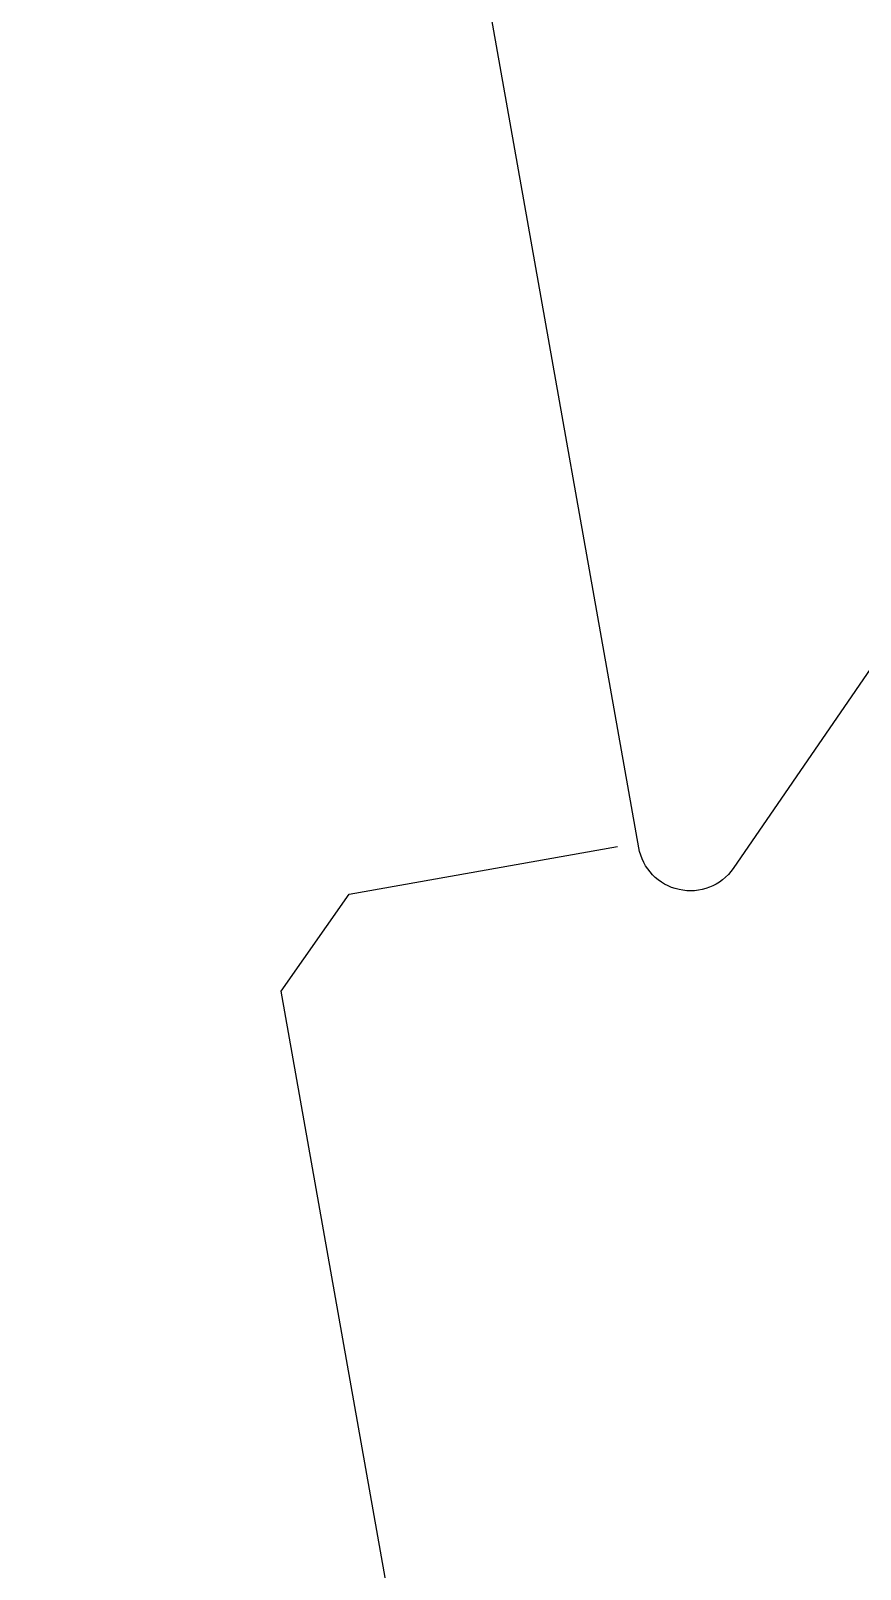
# Model space of a CAD drawing. Header units: millimetres. Extents: x -65527 to 8894748, y -37603 to 223697.
# Drawn here: x -29276.88 to -29272.06, y 101524.22 to 101533.18 of the extents above; entities that cross this region are included whole.
import ezdxf

# ---------------------------------------------------------------- set-up
doc = ezdxf.new("R2010")
doc.units = ezdxf.units.MM
doc.header["$LTSCALE"] = 10
doc.layers.add('Архитектура', color=251, linetype='Continuous')

msp = doc.modelspace()

# ---------------------------------------------------------------- linework, layer by layer
at = {"layer": 'Архитектура', "lineweight": 25, "transparency": 33554684}
msp.add_lwpolyline([(-29271.7385, 101529.8418), (-29272.7947, 101528.3024, -0.667984), (-29273.3446, 101528.4237), (-29274.9149, 101537.2835, -0.414214), (-29274.7669, 101537.4955), (-29273.8188, 101537.6635, -0.228752), (-29273.4617, 101537.5631, 0.710164), (-29272.759, 101537.9573), (-29272.9505, 101539.0378, 0.4144), (-29273.1625, 101539.1859), (-29273.2825, 101539.1647, -0.66825), (-29273.4643, 101539.4495), (-29272.4553, 101540.7427, -0.164348), (-29272.0946, 101540.9326), (-29268.0129, 101541.656, -0.164348)], format="xyb", dxfattribs=at)
msp.add_lwpolyline([(-29271.7385, 101529.8418), (-29272.7947, 101528.3024, -0.667984), (-29273.3446, 101528.4237), (-29274.9149, 101537.2835, -0.414214), (-29274.7669, 101537.4955), (-29273.8188, 101537.6635, -0.228752), (-29273.4617, 101537.5631, 0.710164), (-29272.759, 101537.9573), (-29272.9505, 101539.0378, 0.4144), (-29273.1625, 101539.1859), (-29273.2825, 101539.1647, -0.66825), (-29273.4643, 101539.4495), (-29272.4553, 101540.7427, -0.164348), (-29272.0946, 101540.9326), (-29268.0129, 101541.656, -0.164348)], format="xyb", dxfattribs=at)
msp.add_lwpolyline([(-29271.7385, 101529.8418), (-29272.7947, 101528.3024, -0.667984), (-29273.3446, 101528.4237), (-29274.9149, 101537.2835, -0.414214), (-29274.7669, 101537.4955), (-29273.8188, 101537.6635, -0.228752), (-29273.4617, 101537.5631, 0.710164), (-29272.759, 101537.9573), (-29272.9505, 101539.0378, 0.4144), (-29273.1625, 101539.1859), (-29273.2825, 101539.1647, -0.66825), (-29273.4643, 101539.4495), (-29272.4553, 101540.7427, -0.164348), (-29272.0946, 101540.9326), (-29268.0129, 101541.656, -0.164348)], format="xyb", dxfattribs=at)
msp.add_lwpolyline([(-29271.7385, 101529.8418), (-29272.7947, 101528.3024, -0.667984), (-29273.3446, 101528.4237), (-29274.9149, 101537.2835, -0.414214), (-29274.7669, 101537.4955), (-29273.8188, 101537.6635, -0.228752), (-29273.4617, 101537.5631, 0.710164), (-29272.759, 101537.9573), (-29272.9505, 101539.0378, 0.4144), (-29273.1625, 101539.1859), (-29273.2825, 101539.1647, -0.66825), (-29273.4643, 101539.4495), (-29272.4553, 101540.7427, -0.164348), (-29272.0946, 101540.9326), (-29268.0129, 101541.656, -0.164348)], format="xyb", dxfattribs=at)
msp.add_lwpolyline([(-29271.7385, 101529.8418), (-29272.7947, 101528.3024, -0.667984), (-29273.3446, 101528.4237), (-29274.9149, 101537.2835, -0.414214), (-29274.7669, 101537.4955), (-29273.8188, 101537.6635, -0.228752), (-29273.4617, 101537.5631, 0.710164), (-29272.759, 101537.9573), (-29272.9505, 101539.0378, 0.4144), (-29273.1625, 101539.1859), (-29273.2825, 101539.1647, -0.66825), (-29273.4643, 101539.4495), (-29272.4553, 101540.7427, -0.164348), (-29272.0946, 101540.9326), (-29268.0129, 101541.656, -0.164348)], format="xyb", dxfattribs=at)
msp.add_lwpolyline([(-29271.7385, 101529.8418), (-29272.7947, 101528.3024, -0.667984), (-29273.3446, 101528.4237), (-29274.9149, 101537.2835, -0.414214), (-29274.7669, 101537.4955), (-29273.8188, 101537.6635, -0.228752), (-29273.4617, 101537.5631, 0.710164), (-29272.759, 101537.9573), (-29272.9505, 101539.0378, 0.4144), (-29273.1625, 101539.1859), (-29273.2825, 101539.1647, -0.66825), (-29273.4643, 101539.4495), (-29272.4553, 101540.7427, -0.164348), (-29272.0946, 101540.9326), (-29268.0129, 101541.656, -0.164348)], format="xyb", dxfattribs=at)
msp.add_lwpolyline([(-29271.7385, 101529.8418), (-29272.7947, 101528.3024, -0.667984), (-29273.3446, 101528.4237), (-29274.9149, 101537.2835, -0.414214), (-29274.7669, 101537.4955), (-29273.8188, 101537.6635, -0.228752), (-29273.4617, 101537.5631, 0.710164), (-29272.759, 101537.9573), (-29272.9505, 101539.0378, 0.4144), (-29273.1625, 101539.1859), (-29273.2825, 101539.1647, -0.66825), (-29273.4643, 101539.4495), (-29272.4553, 101540.7427, -0.164348), (-29272.0946, 101540.9326), (-29268.0129, 101541.656, -0.164348)], format="xyb", dxfattribs=at)
msp.add_lwpolyline([(-29271.7385, 101529.8418), (-29272.7947, 101528.3024, -0.667984), (-29273.3446, 101528.4237), (-29274.9149, 101537.2835, -0.414214), (-29274.7669, 101537.4955), (-29273.8188, 101537.6635, -0.228752), (-29273.4617, 101537.5631, 0.710164), (-29272.759, 101537.9573), (-29272.9505, 101539.0378, 0.4144), (-29273.1625, 101539.1859), (-29273.2825, 101539.1647, -0.66825), (-29273.4643, 101539.4495), (-29272.4553, 101540.7427, -0.164348), (-29272.0946, 101540.9326), (-29268.0129, 101541.656, -0.164348)], format="xyb", dxfattribs=at)
msp.add_lwpolyline([(-29271.7385, 101529.8418), (-29272.7947, 101528.3024, -0.667984), (-29273.3446, 101528.4237), (-29274.9149, 101537.2835, -0.414214), (-29274.7669, 101537.4955), (-29273.8188, 101537.6635, -0.228752), (-29273.4617, 101537.5631, 0.710164), (-29272.759, 101537.9573), (-29272.9505, 101539.0378, 0.4144), (-29273.1625, 101539.1859), (-29273.2825, 101539.1647, -0.66825), (-29273.4643, 101539.4495), (-29272.4553, 101540.7427, -0.164348), (-29272.0946, 101540.9326), (-29268.0129, 101541.656, -0.164348)], format="xyb", dxfattribs=at)
msp.add_lwpolyline([(-29271.7385, 101529.8418), (-29272.7947, 101528.3024, -0.667984), (-29273.3446, 101528.4237), (-29274.9149, 101537.2835, -0.414214), (-29274.7669, 101537.4955), (-29273.8188, 101537.6635, -0.228752), (-29273.4617, 101537.5631, 0.710164), (-29272.759, 101537.9573), (-29272.9505, 101539.0378, 0.4144), (-29273.1625, 101539.1859), (-29273.2825, 101539.1647, -0.66825), (-29273.4643, 101539.4495), (-29272.4553, 101540.7427, -0.164348), (-29272.0946, 101540.9326), (-29268.0129, 101541.656, -0.164348)], format="xyb", dxfattribs=at)
msp.add_lwpolyline([(-29271.7385, 101529.8418), (-29272.7947, 101528.3024, -0.667984), (-29273.3446, 101528.4237), (-29274.9149, 101537.2835, -0.414214), (-29274.7669, 101537.4955), (-29273.8188, 101537.6635, -0.228752), (-29273.4617, 101537.5631, 0.710164), (-29272.759, 101537.9573), (-29272.9505, 101539.0378, 0.4144), (-29273.1625, 101539.1859), (-29273.2825, 101539.1647, -0.66825), (-29273.4643, 101539.4495), (-29272.4553, 101540.7427, -0.164348), (-29272.0946, 101540.9326), (-29268.0129, 101541.656, -0.164348)], format="xyb", dxfattribs=at)
msp.add_lwpolyline([(-29271.7385, 101529.8418), (-29272.7947, 101528.3024, -0.667984), (-29273.3446, 101528.4237), (-29274.9149, 101537.2835, -0.414214), (-29274.7669, 101537.4955), (-29273.8188, 101537.6635, -0.228752), (-29273.4617, 101537.5631, 0.710164), (-29272.759, 101537.9573), (-29272.9505, 101539.0378, 0.4144), (-29273.1625, 101539.1859), (-29273.2825, 101539.1647, -0.66825), (-29273.4643, 101539.4495), (-29272.4553, 101540.7427, -0.164348), (-29272.0946, 101540.9326), (-29268.0129, 101541.656, -0.164348)], format="xyb", dxfattribs=at)
msp.add_lwpolyline([(-29271.7385, 101529.8418), (-29272.7947, 101528.3024, -0.667984), (-29273.3446, 101528.4237), (-29274.9149, 101537.2835, -0.414214), (-29274.7669, 101537.4955), (-29273.8188, 101537.6635, -0.228752), (-29273.4617, 101537.5631, 0.710164), (-29272.759, 101537.9573), (-29272.9505, 101539.0378, 0.4144), (-29273.1625, 101539.1859), (-29273.2825, 101539.1647, -0.66825), (-29273.4643, 101539.4495), (-29272.4553, 101540.7427, -0.164348), (-29272.0946, 101540.9326), (-29268.0129, 101541.656, -0.164348)], format="xyb", dxfattribs=at)
msp.add_lwpolyline([(-29271.7385, 101529.8418), (-29272.7947, 101528.3024, -0.667984), (-29273.3446, 101528.4237), (-29274.9149, 101537.2835, -0.414214), (-29274.7669, 101537.4955), (-29273.8188, 101537.6635, -0.228752), (-29273.4617, 101537.5631, 0.710164), (-29272.759, 101537.9573), (-29272.9505, 101539.0378, 0.4144), (-29273.1625, 101539.1859), (-29273.2825, 101539.1647, -0.66825), (-29273.4643, 101539.4495), (-29272.4553, 101540.7427, -0.164348), (-29272.0946, 101540.9326), (-29268.0129, 101541.656, -0.164348)], format="xyb", dxfattribs=at)
msp.add_lwpolyline([(-29271.7385, 101529.8418), (-29272.7947, 101528.3024, -0.667984), (-29273.3446, 101528.4237), (-29274.9149, 101537.2835, -0.414214), (-29274.7669, 101537.4955), (-29273.8188, 101537.6635, -0.228752), (-29273.4617, 101537.5631, 0.710164), (-29272.759, 101537.9573), (-29272.9505, 101539.0378, 0.4144), (-29273.1625, 101539.1859), (-29273.2825, 101539.1647, -0.66825), (-29273.4643, 101539.4495), (-29272.4553, 101540.7427, -0.164348), (-29272.0946, 101540.9326), (-29268.0129, 101541.656, -0.164348)], format="xyb", dxfattribs=at)
msp.add_lwpolyline([(-29271.7385, 101529.8418), (-29272.7947, 101528.3024, -0.667984), (-29273.3446, 101528.4237), (-29274.9149, 101537.2835, -0.414214), (-29274.7669, 101537.4955), (-29273.8188, 101537.6635, -0.228752), (-29273.4617, 101537.5631, 0.710164), (-29272.759, 101537.9573), (-29272.9505, 101539.0378, 0.4144), (-29273.1625, 101539.1859), (-29273.2825, 101539.1647, -0.66825), (-29273.4643, 101539.4495), (-29272.4553, 101540.7427, -0.164348), (-29272.0946, 101540.9326), (-29268.0129, 101541.656, -0.164348)], format="xyb", dxfattribs=at)
msp.add_lwpolyline([(-29271.7385, 101529.8418), (-29272.7947, 101528.3024, -0.667984), (-29273.3446, 101528.4237), (-29274.9149, 101537.2835, -0.414214), (-29274.7669, 101537.4955), (-29273.8188, 101537.6635, -0.228752), (-29273.4617, 101537.5631, 0.710164), (-29272.759, 101537.9573), (-29272.9505, 101539.0378, 0.4144), (-29273.1625, 101539.1859), (-29273.2825, 101539.1647, -0.66825), (-29273.4643, 101539.4495), (-29272.4553, 101540.7427, -0.164348), (-29272.0946, 101540.9326), (-29268.0129, 101541.656, -0.164348)], format="xyb", dxfattribs=at)
msp.add_lwpolyline([(-29271.7385, 101529.8418), (-29272.7947, 101528.3024, -0.667984), (-29273.3446, 101528.4237), (-29274.9149, 101537.2835, -0.414214), (-29274.7669, 101537.4955), (-29273.8188, 101537.6635, -0.228752), (-29273.4617, 101537.5631, 0.710164), (-29272.759, 101537.9573), (-29272.9505, 101539.0378, 0.4144), (-29273.1625, 101539.1859), (-29273.2825, 101539.1647, -0.66825), (-29273.4643, 101539.4495), (-29272.4553, 101540.7427, -0.164348), (-29272.0946, 101540.9326), (-29268.0129, 101541.656, -0.164348)], format="xyb", dxfattribs=at)
msp.add_lwpolyline([(-29271.7385, 101529.8418), (-29272.7947, 101528.3024, -0.667984), (-29273.3446, 101528.4237), (-29274.9149, 101537.2835, -0.414214), (-29274.7669, 101537.4955), (-29273.8188, 101537.6635, -0.228752), (-29273.4617, 101537.5631, 0.710164), (-29272.759, 101537.9573), (-29272.9505, 101539.0378, 0.4144), (-29273.1625, 101539.1859), (-29273.2825, 101539.1647, -0.66825), (-29273.4643, 101539.4495), (-29272.4553, 101540.7427, -0.164348), (-29272.0946, 101540.9326), (-29268.0129, 101541.656, -0.164348)], format="xyb", dxfattribs=at)
msp.add_lwpolyline([(-29271.7385, 101529.8418), (-29272.7947, 101528.3024, -0.667984), (-29273.3446, 101528.4237), (-29274.9149, 101537.2835, -0.414214), (-29274.7669, 101537.4955), (-29273.8188, 101537.6635, -0.228752), (-29273.4617, 101537.5631, 0.710164), (-29272.759, 101537.9573), (-29272.9505, 101539.0378, 0.4144), (-29273.1625, 101539.1859), (-29273.2825, 101539.1647, -0.66825), (-29273.4643, 101539.4495), (-29272.4553, 101540.7427, -0.164348), (-29272.0946, 101540.9326), (-29268.0129, 101541.656, -0.164348)], format="xyb", dxfattribs=at)
msp.add_lwpolyline([(-29271.7385, 101529.8418), (-29272.7947, 101528.3024, -0.667984), (-29273.3446, 101528.4237), (-29274.9149, 101537.2835, -0.414214), (-29274.7669, 101537.4955), (-29273.8188, 101537.6635, -0.228752), (-29273.4617, 101537.5631, 0.710164), (-29272.759, 101537.9573), (-29272.9505, 101539.0378, 0.4144), (-29273.1625, 101539.1859), (-29273.2825, 101539.1647, -0.66825), (-29273.4643, 101539.4495), (-29272.4553, 101540.7427, -0.164348), (-29272.0946, 101540.9326), (-29268.0129, 101541.656, -0.164348)], format="xyb", dxfattribs=at)
msp.add_lwpolyline([(-29271.7385, 101529.8418), (-29272.7947, 101528.3024, -0.667984), (-29273.3446, 101528.4237), (-29274.9149, 101537.2835, -0.414214), (-29274.7669, 101537.4955), (-29273.8188, 101537.6635, -0.228752), (-29273.4617, 101537.5631, 0.710164), (-29272.759, 101537.9573), (-29272.9505, 101539.0378, 0.4144), (-29273.1625, 101539.1859), (-29273.2825, 101539.1647, -0.66825), (-29273.4643, 101539.4495), (-29272.4553, 101540.7427, -0.164348), (-29272.0946, 101540.9326), (-29268.0129, 101541.656, -0.164348)], format="xyb", dxfattribs=at)
msp.add_lwpolyline([(-29271.7385, 101529.8418), (-29272.7947, 101528.3024, -0.667984), (-29273.3446, 101528.4237), (-29274.9149, 101537.2835, -0.414214), (-29274.7669, 101537.4955), (-29273.8188, 101537.6635, -0.228752), (-29273.4617, 101537.5631, 0.710164), (-29272.759, 101537.9573), (-29272.9505, 101539.0378, 0.4144), (-29273.1625, 101539.1859), (-29273.2825, 101539.1647, -0.66825), (-29273.4643, 101539.4495), (-29272.4553, 101540.7427, -0.164348), (-29272.0946, 101540.9326), (-29268.0129, 101541.656, -0.164348)], format="xyb", dxfattribs=at)
msp.add_lwpolyline([(-29271.7385, 101529.8418), (-29272.7947, 101528.3024, -0.667984), (-29273.3446, 101528.4237), (-29274.9149, 101537.2835, -0.414214), (-29274.7669, 101537.4955), (-29273.8188, 101537.6635, -0.228752), (-29273.4617, 101537.5631, 0.710164), (-29272.759, 101537.9573), (-29272.9505, 101539.0378, 0.4144), (-29273.1625, 101539.1859), (-29273.2825, 101539.1647, -0.66825), (-29273.4643, 101539.4495), (-29272.4553, 101540.7427, -0.164348), (-29272.0946, 101540.9326), (-29268.0129, 101541.656, -0.164348)], format="xyb", dxfattribs=at)
msp.add_lwpolyline([(-29271.7385, 101529.8418), (-29272.7947, 101528.3024, -0.667984), (-29273.3446, 101528.4237), (-29274.9149, 101537.2835, -0.414214), (-29274.7669, 101537.4955), (-29273.8188, 101537.6635, -0.228752), (-29273.4617, 101537.5631, 0.710164), (-29272.759, 101537.9573), (-29272.9505, 101539.0378, 0.4144), (-29273.1625, 101539.1859), (-29273.2825, 101539.1647, -0.66825), (-29273.4643, 101539.4495), (-29272.4553, 101540.7427, -0.164348), (-29272.0946, 101540.9326), (-29268.0129, 101541.656, -0.164348)], format="xyb", dxfattribs=at)
msp.add_lwpolyline([(-29271.7385, 101529.8418), (-29272.7947, 101528.3024, -0.667984), (-29273.3446, 101528.4237), (-29274.9149, 101537.2835, -0.414214), (-29274.7669, 101537.4955), (-29273.8188, 101537.6635, -0.228752), (-29273.4617, 101537.5631, 0.710164), (-29272.759, 101537.9573), (-29272.9505, 101539.0378, 0.4144), (-29273.1625, 101539.1859), (-29273.2825, 101539.1647, -0.66825), (-29273.4643, 101539.4495), (-29272.4553, 101540.7427, -0.164348), (-29272.0946, 101540.9326), (-29268.0129, 101541.656, -0.164348)], format="xyb", dxfattribs=at)
msp.add_lwpolyline([(-29271.7385, 101529.8418), (-29272.7947, 101528.3024, -0.667984), (-29273.3446, 101528.4237), (-29274.9149, 101537.2835, -0.414214), (-29274.7669, 101537.4955), (-29273.8188, 101537.6635, -0.228752), (-29273.4617, 101537.5631, 0.710164), (-29272.759, 101537.9573), (-29272.9505, 101539.0378, 0.4144), (-29273.1625, 101539.1859), (-29273.2825, 101539.1647, -0.66825), (-29273.4643, 101539.4495), (-29272.4553, 101540.7427, -0.164348), (-29272.0946, 101540.9326), (-29268.0129, 101541.656, -0.164348)], format="xyb", dxfattribs=at)
msp.add_lwpolyline([(-29271.7385, 101529.8418), (-29272.7947, 101528.3024, -0.667984), (-29273.3446, 101528.4237), (-29274.9149, 101537.2835, -0.414214), (-29274.7669, 101537.4955), (-29273.8188, 101537.6635, -0.228752), (-29273.4617, 101537.5631, 0.710164), (-29272.759, 101537.9573), (-29272.9505, 101539.0378, 0.4144), (-29273.1625, 101539.1859), (-29273.2825, 101539.1647, -0.66825), (-29273.4643, 101539.4495), (-29272.4553, 101540.7427, -0.164348), (-29272.0946, 101540.9326), (-29268.0129, 101541.656, -0.164348)], format="xyb", dxfattribs=at)
msp.add_lwpolyline([(-29271.7385, 101529.8418), (-29272.7947, 101528.3024, -0.667984), (-29273.3446, 101528.4237), (-29274.9149, 101537.2835, -0.414214), (-29274.7669, 101537.4955), (-29273.8188, 101537.6635, -0.228752), (-29273.4617, 101537.5631, 0.710164), (-29272.759, 101537.9573), (-29272.9505, 101539.0378, 0.4144), (-29273.1625, 101539.1859), (-29273.2825, 101539.1647, -0.66825), (-29273.4643, 101539.4495), (-29272.4553, 101540.7427, -0.164348), (-29272.0946, 101540.9326), (-29268.0129, 101541.656, -0.164348)], format="xyb", dxfattribs=at)
msp.add_lwpolyline([(-29271.7385, 101529.8418), (-29272.7947, 101528.3024, -0.667984), (-29273.3446, 101528.4237), (-29274.9149, 101537.2835, -0.414214), (-29274.7669, 101537.4955), (-29273.8188, 101537.6635, -0.228752), (-29273.4617, 101537.5631, 0.710164), (-29272.759, 101537.9573), (-29272.9505, 101539.0378, 0.4144), (-29273.1625, 101539.1859), (-29273.2825, 101539.1647, -0.66825), (-29273.4643, 101539.4495), (-29272.4553, 101540.7427, -0.164348), (-29272.0946, 101540.9326), (-29268.0129, 101541.656, -0.164348)], format="xyb", dxfattribs=at)
msp.add_lwpolyline([(-29271.7385, 101529.8418), (-29272.7947, 101528.3024, -0.667984), (-29273.3446, 101528.4237), (-29274.9149, 101537.2835, -0.414214), (-29274.7669, 101537.4955), (-29273.8188, 101537.6635, -0.228752), (-29273.4617, 101537.5631, 0.710164), (-29272.759, 101537.9573), (-29272.9505, 101539.0378, 0.4144), (-29273.1625, 101539.1859), (-29273.2825, 101539.1647, -0.66825), (-29273.4643, 101539.4495), (-29272.4553, 101540.7427, -0.164348), (-29272.0946, 101540.9326), (-29268.0129, 101541.656, -0.164348)], format="xyb", dxfattribs=at)
msp.add_lwpolyline([(-29271.7385, 101529.8418), (-29272.7947, 101528.3024, -0.667984), (-29273.3446, 101528.4237), (-29274.9149, 101537.2835, -0.414214), (-29274.7669, 101537.4955), (-29273.8188, 101537.6635, -0.228752), (-29273.4617, 101537.5631, 0.710164), (-29272.759, 101537.9573), (-29272.9505, 101539.0378, 0.4144), (-29273.1625, 101539.1859), (-29273.2825, 101539.1647, -0.66825), (-29273.4643, 101539.4495), (-29272.4553, 101540.7427, -0.164348), (-29272.0946, 101540.9326), (-29268.0129, 101541.656, -0.164348)], format="xyb", dxfattribs=at)
msp.add_lwpolyline([(-29271.7385, 101529.8418), (-29272.7947, 101528.3024, -0.667984), (-29273.3446, 101528.4237), (-29274.9149, 101537.2835, -0.414214), (-29274.7669, 101537.4955), (-29273.8188, 101537.6635, -0.228752), (-29273.4617, 101537.5631, 0.710164), (-29272.759, 101537.9573), (-29272.9505, 101539.0378, 0.4144), (-29273.1625, 101539.1859), (-29273.2825, 101539.1647, -0.66825), (-29273.4643, 101539.4495), (-29272.4553, 101540.7427, -0.164348), (-29272.0946, 101540.9326), (-29268.0129, 101541.656, -0.164348)], format="xyb", dxfattribs=at)
msp.add_lwpolyline([(-29271.7385, 101529.8418), (-29272.7947, 101528.3024, -0.667984), (-29273.3446, 101528.4237), (-29274.9149, 101537.2835, -0.414214), (-29274.7669, 101537.4955), (-29273.8188, 101537.6635, -0.228752), (-29273.4617, 101537.5631, 0.710164), (-29272.759, 101537.9573), (-29272.9505, 101539.0378, 0.4144), (-29273.1625, 101539.1859), (-29273.2825, 101539.1647, -0.66825), (-29273.4643, 101539.4495), (-29272.4553, 101540.7427, -0.164348), (-29272.0946, 101540.9326), (-29268.0129, 101541.656, -0.164348)], format="xyb", dxfattribs=at)
msp.add_lwpolyline([(-29271.7385, 101529.8418), (-29272.7947, 101528.3024, -0.667984), (-29273.3446, 101528.4237), (-29274.9149, 101537.2835, -0.414214), (-29274.7669, 101537.4955), (-29273.8188, 101537.6635, -0.228752), (-29273.4617, 101537.5631, 0.710164), (-29272.759, 101537.9573), (-29272.9505, 101539.0378, 0.4144), (-29273.1625, 101539.1859), (-29273.2825, 101539.1647, -0.66825), (-29273.4643, 101539.4495), (-29272.4553, 101540.7427, -0.164348), (-29272.0946, 101540.9326), (-29268.0129, 101541.656, -0.164348)], format="xyb", dxfattribs=at)
msp.add_lwpolyline([(-29271.7385, 101529.8418), (-29272.7947, 101528.3024, -0.667984), (-29273.3446, 101528.4237), (-29274.9149, 101537.2835, -0.414214), (-29274.7669, 101537.4955), (-29273.8188, 101537.6635, -0.228752), (-29273.4617, 101537.5631, 0.710164), (-29272.759, 101537.9573), (-29272.9505, 101539.0378, 0.4144), (-29273.1625, 101539.1859), (-29273.2825, 101539.1647, -0.66825), (-29273.4643, 101539.4495), (-29272.4553, 101540.7427, -0.164348), (-29272.0946, 101540.9326), (-29268.0129, 101541.656, -0.164348)], format="xyb", dxfattribs=at)
msp.add_lwpolyline([(-29271.7385, 101529.8418), (-29272.7947, 101528.3024, -0.667984), (-29273.3446, 101528.4237), (-29274.9149, 101537.2835, -0.414214), (-29274.7669, 101537.4955), (-29273.8188, 101537.6635, -0.228752), (-29273.4617, 101537.5631, 0.710164), (-29272.759, 101537.9573), (-29272.9505, 101539.0378, 0.4144), (-29273.1625, 101539.1859), (-29273.2825, 101539.1647, -0.66825), (-29273.4643, 101539.4495), (-29272.4553, 101540.7427, -0.164348), (-29272.0946, 101540.9326), (-29268.0129, 101541.656, -0.164348)], format="xyb", dxfattribs=at)
msp.add_lwpolyline([(-29271.7385, 101529.8418), (-29272.7947, 101528.3024, -0.667984), (-29273.3446, 101528.4237), (-29274.9149, 101537.2835, -0.414214), (-29274.7669, 101537.4955), (-29273.8188, 101537.6635, -0.228752), (-29273.4617, 101537.5631, 0.710164), (-29272.759, 101537.9573), (-29272.9505, 101539.0378, 0.4144), (-29273.1625, 101539.1859), (-29273.2825, 101539.1647, -0.66825), (-29273.4643, 101539.4495), (-29272.4553, 101540.7427, -0.164348), (-29272.0946, 101540.9326), (-29268.0129, 101541.656, -0.164348)], format="xyb", dxfattribs=at)
msp.add_lwpolyline([(-29271.7385, 101529.8418), (-29272.7947, 101528.3024, -0.667984), (-29273.3446, 101528.4237), (-29274.9149, 101537.2835, -0.414214), (-29274.7669, 101537.4955), (-29273.8188, 101537.6635, -0.228752), (-29273.4617, 101537.5631, 0.710164), (-29272.759, 101537.9573), (-29272.9505, 101539.0378, 0.4144), (-29273.1625, 101539.1859), (-29273.2825, 101539.1647, -0.66825), (-29273.4643, 101539.4495), (-29272.4553, 101540.7427, -0.164348), (-29272.0946, 101540.9326), (-29268.0129, 101541.656, -0.164348)], format="xyb", dxfattribs=at)
msp.add_lwpolyline([(-29271.7385, 101529.8418), (-29272.7947, 101528.3024, -0.667984), (-29273.3446, 101528.4237), (-29274.9149, 101537.2835, -0.414214), (-29274.7669, 101537.4955), (-29273.8188, 101537.6635, -0.228752), (-29273.4617, 101537.5631, 0.710164), (-29272.759, 101537.9573), (-29272.9505, 101539.0378, 0.4144), (-29273.1625, 101539.1859), (-29273.2825, 101539.1647, -0.66825), (-29273.4643, 101539.4495), (-29272.4553, 101540.7427, -0.164348), (-29272.0946, 101540.9326), (-29268.0129, 101541.656, -0.164348)], format="xyb", dxfattribs=at)
msp.add_lwpolyline([(-29271.7385, 101529.8418), (-29272.7947, 101528.3024, -0.667984), (-29273.3446, 101528.4237), (-29274.9149, 101537.2835, -0.414214), (-29274.7669, 101537.4955), (-29273.8188, 101537.6635, -0.228752), (-29273.4617, 101537.5631, 0.710164), (-29272.759, 101537.9573), (-29272.9505, 101539.0378, 0.4144), (-29273.1625, 101539.1859), (-29273.2825, 101539.1647, -0.66825), (-29273.4643, 101539.4495), (-29272.4553, 101540.7427, -0.164348), (-29272.0946, 101540.9326), (-29268.0129, 101541.656, -0.164348)], format="xyb", dxfattribs=at)
msp.add_lwpolyline([(-29271.7385, 101529.8418), (-29272.7947, 101528.3024, -0.667984), (-29273.3446, 101528.4237), (-29274.9149, 101537.2835, -0.414214), (-29274.7669, 101537.4955), (-29273.8188, 101537.6635, -0.228752), (-29273.4617, 101537.5631, 0.710164), (-29272.759, 101537.9573), (-29272.9505, 101539.0378, 0.4144), (-29273.1625, 101539.1859), (-29273.2825, 101539.1647, -0.66825), (-29273.4643, 101539.4495), (-29272.4553, 101540.7427, -0.164348), (-29272.0946, 101540.9326), (-29268.0129, 101541.656, -0.164348)], format="xyb", dxfattribs=at)
msp.add_lwpolyline([(-29271.7385, 101529.8418), (-29272.7947, 101528.3024, -0.667984), (-29273.3446, 101528.4237), (-29274.9149, 101537.2835, -0.414214), (-29274.7669, 101537.4955), (-29273.8188, 101537.6635, -0.228752), (-29273.4617, 101537.5631, 0.710164), (-29272.759, 101537.9573), (-29272.9505, 101539.0378, 0.4144), (-29273.1625, 101539.1859), (-29273.2825, 101539.1647, -0.66825), (-29273.4643, 101539.4495), (-29272.4553, 101540.7427, -0.164348), (-29272.0946, 101540.9326), (-29268.0129, 101541.656, -0.164348)], format="xyb", dxfattribs=at)
msp.add_lwpolyline([(-29271.7385, 101529.8418), (-29272.7947, 101528.3024, -0.667984), (-29273.3446, 101528.4237), (-29274.9149, 101537.2835, -0.414214), (-29274.7669, 101537.4955), (-29273.8188, 101537.6635, -0.228752), (-29273.4617, 101537.5631, 0.710164), (-29272.759, 101537.9573), (-29272.9505, 101539.0378, 0.4144), (-29273.1625, 101539.1859), (-29273.2825, 101539.1647, -0.66825), (-29273.4643, 101539.4495), (-29272.4553, 101540.7427, -0.164348), (-29272.0946, 101540.9326), (-29268.0129, 101541.656, -0.164348)], format="xyb", dxfattribs=at)
msp.add_lwpolyline([(-29271.7385, 101529.8418), (-29272.7947, 101528.3024, -0.667984), (-29273.3446, 101528.4237), (-29274.9149, 101537.2835, -0.414214), (-29274.7669, 101537.4955), (-29273.8188, 101537.6635, -0.228752), (-29273.4617, 101537.5631, 0.710164), (-29272.759, 101537.9573), (-29272.9505, 101539.0378, 0.4144), (-29273.1625, 101539.1859), (-29273.2825, 101539.1647, -0.66825), (-29273.4643, 101539.4495), (-29272.4553, 101540.7427, -0.164348), (-29272.0946, 101540.9326), (-29268.0129, 101541.656, -0.164348)], format="xyb", dxfattribs=at)
msp.add_lwpolyline([(-29271.7385, 101529.8418), (-29272.7947, 101528.3024, -0.667984), (-29273.3446, 101528.4237), (-29274.9149, 101537.2835, -0.414214), (-29274.7669, 101537.4955), (-29273.8188, 101537.6635, -0.228752), (-29273.4617, 101537.5631, 0.710164), (-29272.759, 101537.9573), (-29272.9505, 101539.0378, 0.4144), (-29273.1625, 101539.1859), (-29273.2825, 101539.1647, -0.66825), (-29273.4643, 101539.4495), (-29272.4553, 101540.7427, -0.164348), (-29272.0946, 101540.9326), (-29268.0129, 101541.656, -0.164348)], format="xyb", dxfattribs=at)
msp.add_lwpolyline([(-29271.7385, 101529.8418), (-29272.7947, 101528.3024, -0.667984), (-29273.3446, 101528.4237), (-29274.9149, 101537.2835, -0.414214), (-29274.7669, 101537.4955), (-29273.8188, 101537.6635, -0.228752), (-29273.4617, 101537.5631, 0.710164), (-29272.759, 101537.9573), (-29272.9505, 101539.0378, 0.4144), (-29273.1625, 101539.1859), (-29273.2825, 101539.1647, -0.66825), (-29273.4643, 101539.4495), (-29272.4553, 101540.7427, -0.164348), (-29272.0946, 101540.9326), (-29268.0129, 101541.656, -0.164348)], format="xyb", dxfattribs=at)
msp.add_lwpolyline([(-29271.7385, 101529.8418), (-29272.7947, 101528.3024, -0.667984), (-29273.3446, 101528.4237), (-29274.9149, 101537.2835, -0.414214), (-29274.7669, 101537.4955), (-29273.8188, 101537.6635, -0.228752), (-29273.4617, 101537.5631, 0.710164), (-29272.759, 101537.9573), (-29272.9505, 101539.0378, 0.4144), (-29273.1625, 101539.1859), (-29273.2825, 101539.1647, -0.66825), (-29273.4643, 101539.4495), (-29272.4553, 101540.7427, -0.164348), (-29272.0946, 101540.9326), (-29268.0129, 101541.656, -0.164348)], format="xyb", dxfattribs=at)
msp.add_lwpolyline([(-29271.7385, 101529.8418), (-29272.7947, 101528.3024, -0.667984), (-29273.3446, 101528.4237), (-29274.9149, 101537.2835, -0.414214), (-29274.7669, 101537.4955), (-29273.8188, 101537.6635, -0.228752), (-29273.4617, 101537.5631, 0.710164), (-29272.759, 101537.9573), (-29272.9505, 101539.0378, 0.4144), (-29273.1625, 101539.1859), (-29273.2825, 101539.1647, -0.66825), (-29273.4643, 101539.4495), (-29272.4553, 101540.7427, -0.164348), (-29272.0946, 101540.9326), (-29268.0129, 101541.656, -0.164348)], format="xyb", dxfattribs=at)
msp.add_lwpolyline([(-29271.7385, 101529.8418), (-29272.7947, 101528.3024, -0.667984), (-29273.3446, 101528.4237), (-29274.9149, 101537.2835, -0.414214), (-29274.7669, 101537.4955), (-29273.8188, 101537.6635, -0.228752), (-29273.4617, 101537.5631, 0.710164), (-29272.759, 101537.9573), (-29272.9505, 101539.0378, 0.4144), (-29273.1625, 101539.1859), (-29273.2825, 101539.1647, -0.66825), (-29273.4643, 101539.4495), (-29272.4553, 101540.7427, -0.164348), (-29272.0946, 101540.9326), (-29268.0129, 101541.656, -0.164348)], format="xyb", dxfattribs=at)
msp.add_lwpolyline([(-29271.7385, 101529.8418), (-29272.7947, 101528.3024, -0.667984), (-29273.3446, 101528.4237), (-29274.9149, 101537.2835, -0.414214), (-29274.7669, 101537.4955), (-29273.8188, 101537.6635, -0.228752), (-29273.4617, 101537.5631, 0.710164), (-29272.759, 101537.9573), (-29272.9505, 101539.0378, 0.4144), (-29273.1625, 101539.1859), (-29273.2825, 101539.1647, -0.66825), (-29273.4643, 101539.4495), (-29272.4553, 101540.7427, -0.164348), (-29272.0946, 101540.9326), (-29268.0129, 101541.656, -0.164348)], format="xyb", dxfattribs=at)
msp.add_lwpolyline([(-29271.7385, 101529.8418), (-29272.7947, 101528.3024, -0.667984), (-29273.3446, 101528.4237), (-29274.9149, 101537.2835, -0.414214), (-29274.7669, 101537.4955), (-29273.8188, 101537.6635, -0.228752), (-29273.4617, 101537.5631, 0.710164), (-29272.759, 101537.9573), (-29272.9505, 101539.0378, 0.4144), (-29273.1625, 101539.1859), (-29273.2825, 101539.1647, -0.66825), (-29273.4643, 101539.4495), (-29272.4553, 101540.7427, -0.164348), (-29272.0946, 101540.9326), (-29268.0129, 101541.656, -0.164348)], format="xyb", dxfattribs=at)
msp.add_lwpolyline([(-29271.7385, 101529.8418), (-29272.7947, 101528.3024, -0.667984), (-29273.3446, 101528.4237), (-29274.9149, 101537.2835, -0.414214), (-29274.7669, 101537.4955), (-29273.8188, 101537.6635, -0.228752), (-29273.4617, 101537.5631, 0.710164), (-29272.759, 101537.9573), (-29272.9505, 101539.0378, 0.4144), (-29273.1625, 101539.1859), (-29273.2825, 101539.1647, -0.66825), (-29273.4643, 101539.4495), (-29272.4553, 101540.7427, -0.164348), (-29272.0946, 101540.9326), (-29268.0129, 101541.656, -0.164348)], format="xyb", dxfattribs=at)
msp.add_lwpolyline([(-29271.7385, 101529.8418), (-29272.7947, 101528.3024, -0.667984), (-29273.3446, 101528.4237), (-29274.9149, 101537.2835, -0.414214), (-29274.7669, 101537.4955), (-29273.8188, 101537.6635, -0.228752), (-29273.4617, 101537.5631, 0.710164), (-29272.759, 101537.9573), (-29272.9505, 101539.0378, 0.4144), (-29273.1625, 101539.1859), (-29273.2825, 101539.1647, -0.66825), (-29273.4643, 101539.4495), (-29272.4553, 101540.7427, -0.164348), (-29272.0946, 101540.9326), (-29268.0129, 101541.656, -0.164348)], format="xyb", dxfattribs=at)
msp.add_lwpolyline([(-29271.7385, 101529.8418), (-29272.7947, 101528.3024, -0.667984), (-29273.3446, 101528.4237), (-29274.9149, 101537.2835, -0.414214), (-29274.7669, 101537.4955), (-29273.8188, 101537.6635, -0.228752), (-29273.4617, 101537.5631, 0.710164), (-29272.759, 101537.9573), (-29272.9505, 101539.0378, 0.4144), (-29273.1625, 101539.1859), (-29273.2825, 101539.1647, -0.66825), (-29273.4643, 101539.4495), (-29272.4553, 101540.7427, -0.164348), (-29272.0946, 101540.9326), (-29268.0129, 101541.656, -0.164348)], format="xyb", dxfattribs=at)
msp.add_lwpolyline([(-29271.7385, 101529.8418), (-29272.7947, 101528.3024, -0.667984), (-29273.3446, 101528.4237), (-29274.9149, 101537.2835, -0.414214), (-29274.7669, 101537.4955), (-29273.8188, 101537.6635, -0.228752), (-29273.4617, 101537.5631, 0.710164), (-29272.759, 101537.9573), (-29272.9505, 101539.0378, 0.4144), (-29273.1625, 101539.1859), (-29273.2825, 101539.1647, -0.66825), (-29273.4643, 101539.4495), (-29272.4553, 101540.7427, -0.164348), (-29272.0946, 101540.9326), (-29268.0129, 101541.656, -0.164348)], format="xyb", dxfattribs=at)
msp.add_lwpolyline([(-29271.7385, 101529.8418), (-29272.7947, 101528.3024, -0.667984), (-29273.3446, 101528.4237), (-29274.9149, 101537.2835, -0.414214), (-29274.7669, 101537.4955), (-29273.8188, 101537.6635, -0.228752), (-29273.4617, 101537.5631, 0.710164), (-29272.759, 101537.9573), (-29272.9505, 101539.0378, 0.4144), (-29273.1625, 101539.1859), (-29273.2825, 101539.1647, -0.66825), (-29273.4643, 101539.4495), (-29272.4553, 101540.7427, -0.164348), (-29272.0946, 101540.9326), (-29268.0129, 101541.656, -0.164348)], format="xyb", dxfattribs=at)
msp.add_lwpolyline([(-29271.7385, 101529.8418), (-29272.7947, 101528.3024, -0.667984), (-29273.3446, 101528.4237), (-29274.9149, 101537.2835, -0.414214), (-29274.7669, 101537.4955), (-29273.8188, 101537.6635, -0.228752), (-29273.4617, 101537.5631, 0.710164), (-29272.759, 101537.9573), (-29272.9505, 101539.0378, 0.4144), (-29273.1625, 101539.1859), (-29273.2825, 101539.1647, -0.66825), (-29273.4643, 101539.4495), (-29272.4553, 101540.7427, -0.164348), (-29272.0946, 101540.9326), (-29268.0129, 101541.656, -0.164348)], format="xyb", dxfattribs=at)
msp.add_lwpolyline([(-29271.7385, 101529.8418), (-29272.7947, 101528.3024, -0.667984), (-29273.3446, 101528.4237), (-29274.9149, 101537.2835, -0.414214), (-29274.7669, 101537.4955), (-29273.8188, 101537.6635, -0.228752), (-29273.4617, 101537.5631, 0.710164), (-29272.759, 101537.9573), (-29272.9505, 101539.0378, 0.4144), (-29273.1625, 101539.1859), (-29273.2825, 101539.1647, -0.66825), (-29273.4643, 101539.4495), (-29272.4553, 101540.7427, -0.164348), (-29272.0946, 101540.9326), (-29268.0129, 101541.656, -0.164348)], format="xyb", dxfattribs=at)
msp.add_lwpolyline([(-29271.7385, 101529.8418), (-29272.7947, 101528.3024, -0.667984), (-29273.3446, 101528.4237), (-29274.9149, 101537.2835, -0.414214), (-29274.7669, 101537.4955), (-29273.8188, 101537.6635, -0.228752), (-29273.4617, 101537.5631, 0.710164), (-29272.759, 101537.9573), (-29272.9505, 101539.0378, 0.4144), (-29273.1625, 101539.1859), (-29273.2825, 101539.1647, -0.66825), (-29273.4643, 101539.4495), (-29272.4553, 101540.7427, -0.164348), (-29272.0946, 101540.9326), (-29268.0129, 101541.656, -0.164348)], format="xyb", dxfattribs=at)
msp.add_lwpolyline([(-29271.7385, 101529.8418), (-29272.7947, 101528.3024, -0.667984), (-29273.3446, 101528.4237), (-29274.9149, 101537.2835, -0.414214), (-29274.7669, 101537.4955), (-29273.8188, 101537.6635, -0.228752), (-29273.4617, 101537.5631, 0.710164), (-29272.759, 101537.9573), (-29272.9505, 101539.0378, 0.4144), (-29273.1625, 101539.1859), (-29273.2825, 101539.1647, -0.66825), (-29273.4643, 101539.4495), (-29272.4553, 101540.7427, -0.164348), (-29272.0946, 101540.9326), (-29268.0129, 101541.656, -0.164348)], format="xyb", dxfattribs=at)
msp.add_lwpolyline([(-29271.7385, 101529.8418), (-29272.7947, 101528.3024, -0.667984), (-29273.3446, 101528.4237), (-29274.9149, 101537.2835, -0.414214), (-29274.7669, 101537.4955), (-29273.8188, 101537.6635, -0.228752), (-29273.4617, 101537.5631, 0.710164), (-29272.759, 101537.9573), (-29272.9505, 101539.0378, 0.4144), (-29273.1625, 101539.1859), (-29273.2825, 101539.1647, -0.66825), (-29273.4643, 101539.4495), (-29272.4553, 101540.7427, -0.164348), (-29272.0946, 101540.9326), (-29268.0129, 101541.656, -0.164348)], format="xyb", dxfattribs=at)
msp.add_lwpolyline([(-29271.7385, 101529.8418), (-29272.7947, 101528.3024, -0.667984), (-29273.3446, 101528.4237), (-29274.9149, 101537.2835, -0.414214), (-29274.7669, 101537.4955), (-29273.8188, 101537.6635, -0.228752), (-29273.4617, 101537.5631, 0.710164), (-29272.759, 101537.9573), (-29272.9505, 101539.0378, 0.4144), (-29273.1625, 101539.1859), (-29273.2825, 101539.1647, -0.66825), (-29273.4643, 101539.4495), (-29272.4553, 101540.7427, -0.164348), (-29272.0946, 101540.9326), (-29268.0129, 101541.656, -0.164348)], format="xyb", dxfattribs=at)
msp.add_lwpolyline([(-29271.7385, 101529.8418), (-29272.7947, 101528.3024, -0.667984), (-29273.3446, 101528.4237), (-29274.9149, 101537.2835, -0.414214), (-29274.7669, 101537.4955), (-29273.8188, 101537.6635, -0.228752), (-29273.4617, 101537.5631, 0.710164), (-29272.759, 101537.9573), (-29272.9505, 101539.0378, 0.4144), (-29273.1625, 101539.1859), (-29273.2825, 101539.1647, -0.66825), (-29273.4643, 101539.4495), (-29272.4553, 101540.7427, -0.164348), (-29272.0946, 101540.9326), (-29268.0129, 101541.656, -0.164348)], format="xyb", dxfattribs=at)
msp.add_lwpolyline([(-29271.7385, 101529.8418), (-29272.7947, 101528.3024, -0.667984), (-29273.3446, 101528.4237), (-29274.9149, 101537.2835, -0.414214), (-29274.7669, 101537.4955), (-29273.8188, 101537.6635, -0.228752), (-29273.4617, 101537.5631, 0.710164), (-29272.759, 101537.9573), (-29272.9505, 101539.0378, 0.4144), (-29273.1625, 101539.1859), (-29273.2825, 101539.1647, -0.66825), (-29273.4643, 101539.4495), (-29272.4553, 101540.7427, -0.164348), (-29272.0946, 101540.9326), (-29268.0129, 101541.656, -0.164348)], format="xyb", dxfattribs=at)
msp.add_lwpolyline([(-29271.7385, 101529.8418), (-29272.7947, 101528.3024, -0.667984), (-29273.3446, 101528.4237), (-29274.9149, 101537.2835, -0.414214), (-29274.7669, 101537.4955), (-29273.8188, 101537.6635, -0.228752), (-29273.4617, 101537.5631, 0.710164), (-29272.759, 101537.9573), (-29272.9505, 101539.0378, 0.4144), (-29273.1625, 101539.1859), (-29273.2825, 101539.1647, -0.66825), (-29273.4643, 101539.4495), (-29272.4553, 101540.7427, -0.164348), (-29272.0946, 101540.9326), (-29268.0129, 101541.656, -0.164348)], format="xyb", dxfattribs=at)
msp.add_lwpolyline([(-29271.7385, 101529.8418), (-29272.7947, 101528.3024, -0.667984), (-29273.3446, 101528.4237), (-29274.9149, 101537.2835, -0.414214), (-29274.7669, 101537.4955), (-29273.8188, 101537.6635, -0.228752), (-29273.4617, 101537.5631, 0.710164), (-29272.759, 101537.9573), (-29272.9505, 101539.0378, 0.4144), (-29273.1625, 101539.1859), (-29273.2825, 101539.1647, -0.66825), (-29273.4643, 101539.4495), (-29272.4553, 101540.7427, -0.164348), (-29272.0946, 101540.9326), (-29268.0129, 101541.656, -0.164348)], format="xyb", dxfattribs=at)
msp.add_lwpolyline([(-29271.7385, 101529.8418), (-29272.7947, 101528.3024, -0.667984), (-29273.3446, 101528.4237), (-29274.9149, 101537.2835, -0.414214), (-29274.7669, 101537.4955), (-29273.8188, 101537.6635, -0.228752), (-29273.4617, 101537.5631, 0.710164), (-29272.759, 101537.9573), (-29272.9505, 101539.0378, 0.4144), (-29273.1625, 101539.1859), (-29273.2825, 101539.1647, -0.66825), (-29273.4643, 101539.4495), (-29272.4553, 101540.7427, -0.164348), (-29272.0946, 101540.9326), (-29268.0129, 101541.656, -0.164348)], format="xyb", dxfattribs=at)
msp.add_lwpolyline([(-29271.7385, 101529.8418), (-29272.7947, 101528.3024, -0.667984), (-29273.3446, 101528.4237), (-29274.9149, 101537.2835, -0.414214), (-29274.7669, 101537.4955), (-29273.8188, 101537.6635, -0.228752), (-29273.4617, 101537.5631, 0.710164), (-29272.759, 101537.9573), (-29272.9505, 101539.0378, 0.4144), (-29273.1625, 101539.1859), (-29273.2825, 101539.1647, -0.66825), (-29273.4643, 101539.4495), (-29272.4553, 101540.7427, -0.164348), (-29272.0946, 101540.9326), (-29268.0129, 101541.656, -0.164348)], format="xyb", dxfattribs=at)
msp.add_lwpolyline([(-29271.7385, 101529.8418), (-29272.7947, 101528.3024, -0.667984), (-29273.3446, 101528.4237), (-29274.9149, 101537.2835, -0.414214), (-29274.7669, 101537.4955), (-29273.8188, 101537.6635, -0.228752), (-29273.4617, 101537.5631, 0.710164), (-29272.759, 101537.9573), (-29272.9505, 101539.0378, 0.4144), (-29273.1625, 101539.1859), (-29273.2825, 101539.1647, -0.66825), (-29273.4643, 101539.4495), (-29272.4553, 101540.7427, -0.164348), (-29272.0946, 101540.9326), (-29268.0129, 101541.656, -0.164348)], format="xyb", dxfattribs=at)
msp.add_lwpolyline([(-29271.7385, 101529.8418), (-29272.7947, 101528.3024, -0.667984), (-29273.3446, 101528.4237), (-29274.9149, 101537.2835, -0.414214), (-29274.7669, 101537.4955), (-29273.8188, 101537.6635, -0.228752), (-29273.4617, 101537.5631, 0.710164), (-29272.759, 101537.9573), (-29272.9505, 101539.0378, 0.4144), (-29273.1625, 101539.1859), (-29273.2825, 101539.1647, -0.66825), (-29273.4643, 101539.4495), (-29272.4553, 101540.7427, -0.164348), (-29272.0946, 101540.9326), (-29268.0129, 101541.656, -0.164348)], format="xyb", dxfattribs=at)
msp.add_lwpolyline([(-29271.7385, 101529.8418), (-29272.7947, 101528.3024, -0.667984), (-29273.3446, 101528.4237), (-29274.9149, 101537.2835, -0.414214), (-29274.7669, 101537.4955), (-29273.8188, 101537.6635, -0.228752), (-29273.4617, 101537.5631, 0.710164), (-29272.759, 101537.9573), (-29272.9505, 101539.0378, 0.4144), (-29273.1625, 101539.1859), (-29273.2825, 101539.1647, -0.66825), (-29273.4643, 101539.4495), (-29272.4553, 101540.7427, -0.164348), (-29272.0946, 101540.9326), (-29268.0129, 101541.656, -0.164348)], format="xyb", dxfattribs=at)
msp.add_lwpolyline([(-29271.7385, 101529.8418), (-29272.7947, 101528.3024, -0.667984), (-29273.3446, 101528.4237), (-29274.9149, 101537.2835, -0.414214), (-29274.7669, 101537.4955), (-29273.8188, 101537.6635, -0.228752), (-29273.4617, 101537.5631, 0.710164), (-29272.759, 101537.9573), (-29272.9505, 101539.0378, 0.4144), (-29273.1625, 101539.1859), (-29273.2825, 101539.1647, -0.66825), (-29273.4643, 101539.4495), (-29272.4553, 101540.7427, -0.164348), (-29272.0946, 101540.9326), (-29268.0129, 101541.656, -0.164348)], format="xyb", dxfattribs=at)
msp.add_lwpolyline([(-29271.7385, 101529.8418), (-29272.7947, 101528.3024, -0.667984), (-29273.3446, 101528.4237), (-29274.9149, 101537.2835, -0.414214), (-29274.7669, 101537.4955), (-29273.8188, 101537.6635, -0.228752), (-29273.4617, 101537.5631, 0.710164), (-29272.759, 101537.9573), (-29272.9505, 101539.0378, 0.4144), (-29273.1625, 101539.1859), (-29273.2825, 101539.1647, -0.66825), (-29273.4643, 101539.4495), (-29272.4553, 101540.7427, -0.164348), (-29272.0946, 101540.9326), (-29268.0129, 101541.656, -0.164348)], format="xyb", dxfattribs=at)
msp.add_lwpolyline([(-29271.7385, 101529.8418), (-29272.7947, 101528.3024, -0.667984), (-29273.3446, 101528.4237), (-29274.9149, 101537.2835, -0.414214), (-29274.7669, 101537.4955), (-29273.8188, 101537.6635, -0.228752), (-29273.4617, 101537.5631, 0.710164), (-29272.759, 101537.9573), (-29272.9505, 101539.0378, 0.4144), (-29273.1625, 101539.1859), (-29273.2825, 101539.1647, -0.66825), (-29273.4643, 101539.4495), (-29272.4553, 101540.7427, -0.164348), (-29272.0946, 101540.9326), (-29268.0129, 101541.656, -0.164348)], format="xyb", dxfattribs=at)
msp.add_lwpolyline([(-29267.7104, 101486.8538), (-29268.2757, 101487.2489), (-29275.4254, 101527.5885), (-29275.0303, 101528.1538), (-29273.4696, 101528.4304)], dxfattribs=at)
msp.add_lwpolyline([(-29267.7104, 101486.8538), (-29268.2757, 101487.2489), (-29275.4254, 101527.5885), (-29275.0303, 101528.1538), (-29273.4696, 101528.4304)], dxfattribs=at)
msp.add_lwpolyline([(-29267.7104, 101486.8538), (-29268.2757, 101487.2489), (-29275.4254, 101527.5885), (-29275.0303, 101528.1538), (-29273.4696, 101528.4304)], dxfattribs=at)
msp.add_lwpolyline([(-29267.7104, 101486.8538), (-29268.2757, 101487.2489), (-29275.4254, 101527.5885), (-29275.0303, 101528.1538), (-29273.4696, 101528.4304)], dxfattribs=at)
msp.add_lwpolyline([(-29267.7104, 101486.8538), (-29268.2757, 101487.2489), (-29275.4254, 101527.5885), (-29275.0303, 101528.1538), (-29273.4696, 101528.4304)], dxfattribs=at)
msp.add_lwpolyline([(-29267.7104, 101486.8538), (-29268.2757, 101487.2489), (-29275.4254, 101527.5885), (-29275.0303, 101528.1538), (-29273.4696, 101528.4304)], dxfattribs=at)
msp.add_lwpolyline([(-29267.7104, 101486.8538), (-29268.2757, 101487.2489), (-29275.4254, 101527.5885), (-29275.0303, 101528.1538), (-29273.4696, 101528.4304)], dxfattribs=at)
msp.add_lwpolyline([(-29267.7104, 101486.8538), (-29268.2757, 101487.2489), (-29275.4254, 101527.5885), (-29275.0303, 101528.1538), (-29273.4696, 101528.4304)], dxfattribs=at)
msp.add_lwpolyline([(-29267.7104, 101486.8538), (-29268.2757, 101487.2489), (-29275.4254, 101527.5885), (-29275.0303, 101528.1538), (-29273.4696, 101528.4304)], dxfattribs=at)
msp.add_lwpolyline([(-29267.7104, 101486.8538), (-29268.2757, 101487.2489), (-29275.4254, 101527.5885), (-29275.0303, 101528.1538), (-29273.4696, 101528.4304)], dxfattribs=at)
msp.add_lwpolyline([(-29267.7104, 101486.8538), (-29268.2757, 101487.2489), (-29275.4254, 101527.5885), (-29275.0303, 101528.1538), (-29273.4696, 101528.4304)], dxfattribs=at)
msp.add_lwpolyline([(-29267.7104, 101486.8538), (-29268.2757, 101487.2489), (-29275.4254, 101527.5885), (-29275.0303, 101528.1538), (-29273.4696, 101528.4304)], dxfattribs=at)
msp.add_lwpolyline([(-29267.7104, 101486.8538), (-29268.2757, 101487.2489), (-29275.4254, 101527.5885), (-29275.0303, 101528.1538), (-29273.4696, 101528.4304)], dxfattribs=at)
msp.add_lwpolyline([(-29267.7104, 101486.8538), (-29268.2757, 101487.2489), (-29275.4254, 101527.5885), (-29275.0303, 101528.1538), (-29273.4696, 101528.4304)], dxfattribs=at)
msp.add_lwpolyline([(-29267.7104, 101486.8538), (-29268.2757, 101487.2489), (-29275.4254, 101527.5885), (-29275.0303, 101528.1538), (-29273.4696, 101528.4304)], dxfattribs=at)
msp.add_lwpolyline([(-29267.7104, 101486.8538), (-29268.2757, 101487.2489), (-29275.4254, 101527.5885), (-29275.0303, 101528.1538), (-29273.4696, 101528.4304)], dxfattribs=at)
msp.add_lwpolyline([(-29267.7104, 101486.8538), (-29268.2757, 101487.2489), (-29275.4254, 101527.5885), (-29275.0303, 101528.1538), (-29273.4696, 101528.4304)], dxfattribs=at)
msp.add_lwpolyline([(-29267.7104, 101486.8538), (-29268.2757, 101487.2489), (-29275.4254, 101527.5885), (-29275.0303, 101528.1538), (-29273.4696, 101528.4304)], dxfattribs=at)
msp.add_lwpolyline([(-29267.7104, 101486.8538), (-29268.2757, 101487.2489), (-29275.4254, 101527.5885), (-29275.0303, 101528.1538), (-29273.4696, 101528.4304)], dxfattribs=at)
msp.add_lwpolyline([(-29267.7104, 101486.8538), (-29268.2757, 101487.2489), (-29275.4254, 101527.5885), (-29275.0303, 101528.1538), (-29273.4696, 101528.4304)], dxfattribs=at)
msp.add_lwpolyline([(-29267.7104, 101486.8538), (-29268.2757, 101487.2489), (-29275.4254, 101527.5885), (-29275.0303, 101528.1538), (-29273.4696, 101528.4304)], dxfattribs=at)
msp.add_lwpolyline([(-29267.7104, 101486.8538), (-29268.2757, 101487.2489), (-29275.4254, 101527.5885), (-29275.0303, 101528.1538), (-29273.4696, 101528.4304)], dxfattribs=at)
msp.add_lwpolyline([(-29267.7104, 101486.8538), (-29268.2757, 101487.2489), (-29275.4254, 101527.5885), (-29275.0303, 101528.1538), (-29273.4696, 101528.4304)], dxfattribs=at)
msp.add_lwpolyline([(-29267.7104, 101486.8538), (-29268.2757, 101487.2489), (-29275.4254, 101527.5885), (-29275.0303, 101528.1538), (-29273.4696, 101528.4304)], dxfattribs=at)
msp.add_lwpolyline([(-29267.7104, 101486.8538), (-29268.2757, 101487.2489), (-29275.4254, 101527.5885), (-29275.0303, 101528.1538), (-29273.4696, 101528.4304)], dxfattribs=at)
msp.add_lwpolyline([(-29267.7104, 101486.8538), (-29268.2757, 101487.2489), (-29275.4254, 101527.5885), (-29275.0303, 101528.1538), (-29273.4696, 101528.4304)], dxfattribs=at)
msp.add_lwpolyline([(-29267.7104, 101486.8538), (-29268.2757, 101487.2489), (-29275.4254, 101527.5885), (-29275.0303, 101528.1538), (-29273.4696, 101528.4304)], dxfattribs=at)
msp.add_lwpolyline([(-29267.7104, 101486.8538), (-29268.2757, 101487.2489), (-29275.4254, 101527.5885), (-29275.0303, 101528.1538), (-29273.4696, 101528.4304)], dxfattribs=at)
msp.add_lwpolyline([(-29267.7104, 101486.8538), (-29268.2757, 101487.2489), (-29275.4254, 101527.5885), (-29275.0303, 101528.1538), (-29273.4696, 101528.4304)], dxfattribs=at)
msp.add_lwpolyline([(-29267.7104, 101486.8538), (-29268.2757, 101487.2489), (-29275.4254, 101527.5885), (-29275.0303, 101528.1538), (-29273.4696, 101528.4304)], dxfattribs=at)
msp.add_lwpolyline([(-29267.7104, 101486.8538), (-29268.2757, 101487.2489), (-29275.4254, 101527.5885), (-29275.0303, 101528.1538), (-29273.4696, 101528.4304)], dxfattribs=at)
msp.add_lwpolyline([(-29267.7104, 101486.8538), (-29268.2757, 101487.2489), (-29275.4254, 101527.5885), (-29275.0303, 101528.1538), (-29273.4696, 101528.4304)], dxfattribs=at)
msp.add_lwpolyline([(-29267.7104, 101486.8538), (-29268.2757, 101487.2489), (-29275.4254, 101527.5885), (-29275.0303, 101528.1538), (-29273.4696, 101528.4304)], dxfattribs=at)
msp.add_lwpolyline([(-29267.7104, 101486.8538), (-29268.2757, 101487.2489), (-29275.4254, 101527.5885), (-29275.0303, 101528.1538), (-29273.4696, 101528.4304)], dxfattribs=at)
msp.add_lwpolyline([(-29267.7104, 101486.8538), (-29268.2757, 101487.2489), (-29275.4254, 101527.5885), (-29275.0303, 101528.1538), (-29273.4696, 101528.4304)], dxfattribs=at)
msp.add_lwpolyline([(-29267.7104, 101486.8538), (-29268.2757, 101487.2489), (-29275.4254, 101527.5885), (-29275.0303, 101528.1538), (-29273.4696, 101528.4304)], dxfattribs=at)
msp.add_lwpolyline([(-29267.7104, 101486.8538), (-29268.2757, 101487.2489), (-29275.4254, 101527.5885), (-29275.0303, 101528.1538), (-29273.4696, 101528.4304)], dxfattribs=at)
msp.add_lwpolyline([(-29267.7104, 101486.8538), (-29268.2757, 101487.2489), (-29275.4254, 101527.5885), (-29275.0303, 101528.1538), (-29273.4696, 101528.4304)], dxfattribs=at)
msp.add_lwpolyline([(-29267.7104, 101486.8538), (-29268.2757, 101487.2489), (-29275.4254, 101527.5885), (-29275.0303, 101528.1538), (-29273.4696, 101528.4304)], dxfattribs=at)
msp.add_lwpolyline([(-29267.7104, 101486.8538), (-29268.2757, 101487.2489), (-29275.4254, 101527.5885), (-29275.0303, 101528.1538), (-29273.4696, 101528.4304)], dxfattribs=at)
msp.add_lwpolyline([(-29267.7104, 101486.8538), (-29268.2757, 101487.2489), (-29275.4254, 101527.5885), (-29275.0303, 101528.1538), (-29273.4696, 101528.4304)], dxfattribs=at)
msp.add_lwpolyline([(-29267.7104, 101486.8538), (-29268.2757, 101487.2489), (-29275.4254, 101527.5885), (-29275.0303, 101528.1538), (-29273.4696, 101528.4304)], dxfattribs=at)
msp.add_lwpolyline([(-29267.7104, 101486.8538), (-29268.2757, 101487.2489), (-29275.4254, 101527.5885), (-29275.0303, 101528.1538), (-29273.4696, 101528.4304)], dxfattribs=at)
msp.add_lwpolyline([(-29267.7104, 101486.8538), (-29268.2757, 101487.2489), (-29275.4254, 101527.5885), (-29275.0303, 101528.1538), (-29273.4696, 101528.4304)], dxfattribs=at)
msp.add_lwpolyline([(-29267.7104, 101486.8538), (-29268.2757, 101487.2489), (-29275.4254, 101527.5885), (-29275.0303, 101528.1538), (-29273.4696, 101528.4304)], dxfattribs=at)
msp.add_lwpolyline([(-29267.7104, 101486.8538), (-29268.2757, 101487.2489), (-29275.4254, 101527.5885), (-29275.0303, 101528.1538), (-29273.4696, 101528.4304)], dxfattribs=at)
msp.add_lwpolyline([(-29267.7104, 101486.8538), (-29268.2757, 101487.2489), (-29275.4254, 101527.5885), (-29275.0303, 101528.1538), (-29273.4696, 101528.4304)], dxfattribs=at)
msp.add_lwpolyline([(-29267.7104, 101486.8538), (-29268.2757, 101487.2489), (-29275.4254, 101527.5885), (-29275.0303, 101528.1538), (-29273.4696, 101528.4304)], dxfattribs=at)
msp.add_lwpolyline([(-29267.7104, 101486.8538), (-29268.2757, 101487.2489), (-29275.4254, 101527.5885), (-29275.0303, 101528.1538), (-29273.4696, 101528.4304)], dxfattribs=at)
msp.add_lwpolyline([(-29267.7104, 101486.8538), (-29268.2757, 101487.2489), (-29275.4254, 101527.5885), (-29275.0303, 101528.1538), (-29273.4696, 101528.4304)], dxfattribs=at)
msp.add_lwpolyline([(-29267.7104, 101486.8538), (-29268.2757, 101487.2489), (-29275.4254, 101527.5885), (-29275.0303, 101528.1538), (-29273.4696, 101528.4304)], dxfattribs=at)
msp.add_lwpolyline([(-29267.7104, 101486.8538), (-29268.2757, 101487.2489), (-29275.4254, 101527.5885), (-29275.0303, 101528.1538), (-29273.4696, 101528.4304)], dxfattribs=at)
msp.add_lwpolyline([(-29267.7104, 101486.8538), (-29268.2757, 101487.2489), (-29275.4254, 101527.5885), (-29275.0303, 101528.1538), (-29273.4696, 101528.4304)], dxfattribs=at)
msp.add_lwpolyline([(-29267.7104, 101486.8538), (-29268.2757, 101487.2489), (-29275.4254, 101527.5885), (-29275.0303, 101528.1538), (-29273.4696, 101528.4304)], dxfattribs=at)
msp.add_lwpolyline([(-29267.7104, 101486.8538), (-29268.2757, 101487.2489), (-29275.4254, 101527.5885), (-29275.0303, 101528.1538), (-29273.4696, 101528.4304)], dxfattribs=at)
msp.add_lwpolyline([(-29267.7104, 101486.8538), (-29268.2757, 101487.2489), (-29275.4254, 101527.5885), (-29275.0303, 101528.1538), (-29273.4696, 101528.4304)], dxfattribs=at)
msp.add_lwpolyline([(-29267.7104, 101486.8538), (-29268.2757, 101487.2489), (-29275.4254, 101527.5885), (-29275.0303, 101528.1538), (-29273.4696, 101528.4304)], dxfattribs=at)
msp.add_lwpolyline([(-29267.7104, 101486.8538), (-29268.2757, 101487.2489), (-29275.4254, 101527.5885), (-29275.0303, 101528.1538), (-29273.4696, 101528.4304)], dxfattribs=at)
msp.add_lwpolyline([(-29267.7104, 101486.8538), (-29268.2757, 101487.2489), (-29275.4254, 101527.5885), (-29275.0303, 101528.1538), (-29273.4696, 101528.4304)], dxfattribs=at)
msp.add_lwpolyline([(-29267.7104, 101486.8538), (-29268.2757, 101487.2489), (-29275.4254, 101527.5885), (-29275.0303, 101528.1538), (-29273.4696, 101528.4304)], dxfattribs=at)
msp.add_lwpolyline([(-29267.7104, 101486.8538), (-29268.2757, 101487.2489), (-29275.4254, 101527.5885), (-29275.0303, 101528.1538), (-29273.4696, 101528.4304)], dxfattribs=at)
msp.add_lwpolyline([(-29267.7104, 101486.8538), (-29268.2757, 101487.2489), (-29275.4254, 101527.5885), (-29275.0303, 101528.1538), (-29273.4696, 101528.4304)], dxfattribs=at)
msp.add_lwpolyline([(-29267.7104, 101486.8538), (-29268.2757, 101487.2489), (-29275.4254, 101527.5885), (-29275.0303, 101528.1538), (-29273.4696, 101528.4304)], dxfattribs=at)
msp.add_lwpolyline([(-29267.7104, 101486.8538), (-29268.2757, 101487.2489), (-29275.4254, 101527.5885), (-29275.0303, 101528.1538), (-29273.4696, 101528.4304)], dxfattribs=at)
msp.add_lwpolyline([(-29267.7104, 101486.8538), (-29268.2757, 101487.2489), (-29275.4254, 101527.5885), (-29275.0303, 101528.1538), (-29273.4696, 101528.4304)], dxfattribs=at)
msp.add_lwpolyline([(-29267.7104, 101486.8538), (-29268.2757, 101487.2489), (-29275.4254, 101527.5885), (-29275.0303, 101528.1538), (-29273.4696, 101528.4304)], dxfattribs=at)
msp.add_lwpolyline([(-29267.7104, 101486.8538), (-29268.2757, 101487.2489), (-29275.4254, 101527.5885), (-29275.0303, 101528.1538), (-29273.4696, 101528.4304)], dxfattribs=at)
msp.add_lwpolyline([(-29267.7104, 101486.8538), (-29268.2757, 101487.2489), (-29275.4254, 101527.5885), (-29275.0303, 101528.1538), (-29273.4696, 101528.4304)], dxfattribs=at)
msp.add_lwpolyline([(-29267.7104, 101486.8538), (-29268.2757, 101487.2489), (-29275.4254, 101527.5885), (-29275.0303, 101528.1538), (-29273.4696, 101528.4304)], dxfattribs=at)
msp.add_lwpolyline([(-29267.7104, 101486.8538), (-29268.2757, 101487.2489), (-29275.4254, 101527.5885), (-29275.0303, 101528.1538), (-29273.4696, 101528.4304)], dxfattribs=at)
msp.add_lwpolyline([(-29267.7104, 101486.8538), (-29268.2757, 101487.2489), (-29275.4254, 101527.5885), (-29275.0303, 101528.1538), (-29273.4696, 101528.4304)], dxfattribs=at)
msp.add_lwpolyline([(-29267.7104, 101486.8538), (-29268.2757, 101487.2489), (-29275.4254, 101527.5885), (-29275.0303, 101528.1538), (-29273.4696, 101528.4304)], dxfattribs=at)
msp.add_lwpolyline([(-29267.7104, 101486.8538), (-29268.2757, 101487.2489), (-29275.4254, 101527.5885), (-29275.0303, 101528.1538), (-29273.4696, 101528.4304)], dxfattribs=at)
msp.add_lwpolyline([(-29267.7104, 101486.8538), (-29268.2757, 101487.2489), (-29275.4254, 101527.5885), (-29275.0303, 101528.1538), (-29273.4696, 101528.4304)], dxfattribs=at)
for centre, radius, start, end in [((-31943.3166, 110657.7827), 9144.2835, 272.82063752, 356.28873107), ((-31935.6492, 110639.7931), 9778.6546, 272.59254797, 356.63539137)]:
    msp.add_arc(centre, radius, start, end, dxfattribs=at)

doc.saveas('drawing.dxf')
